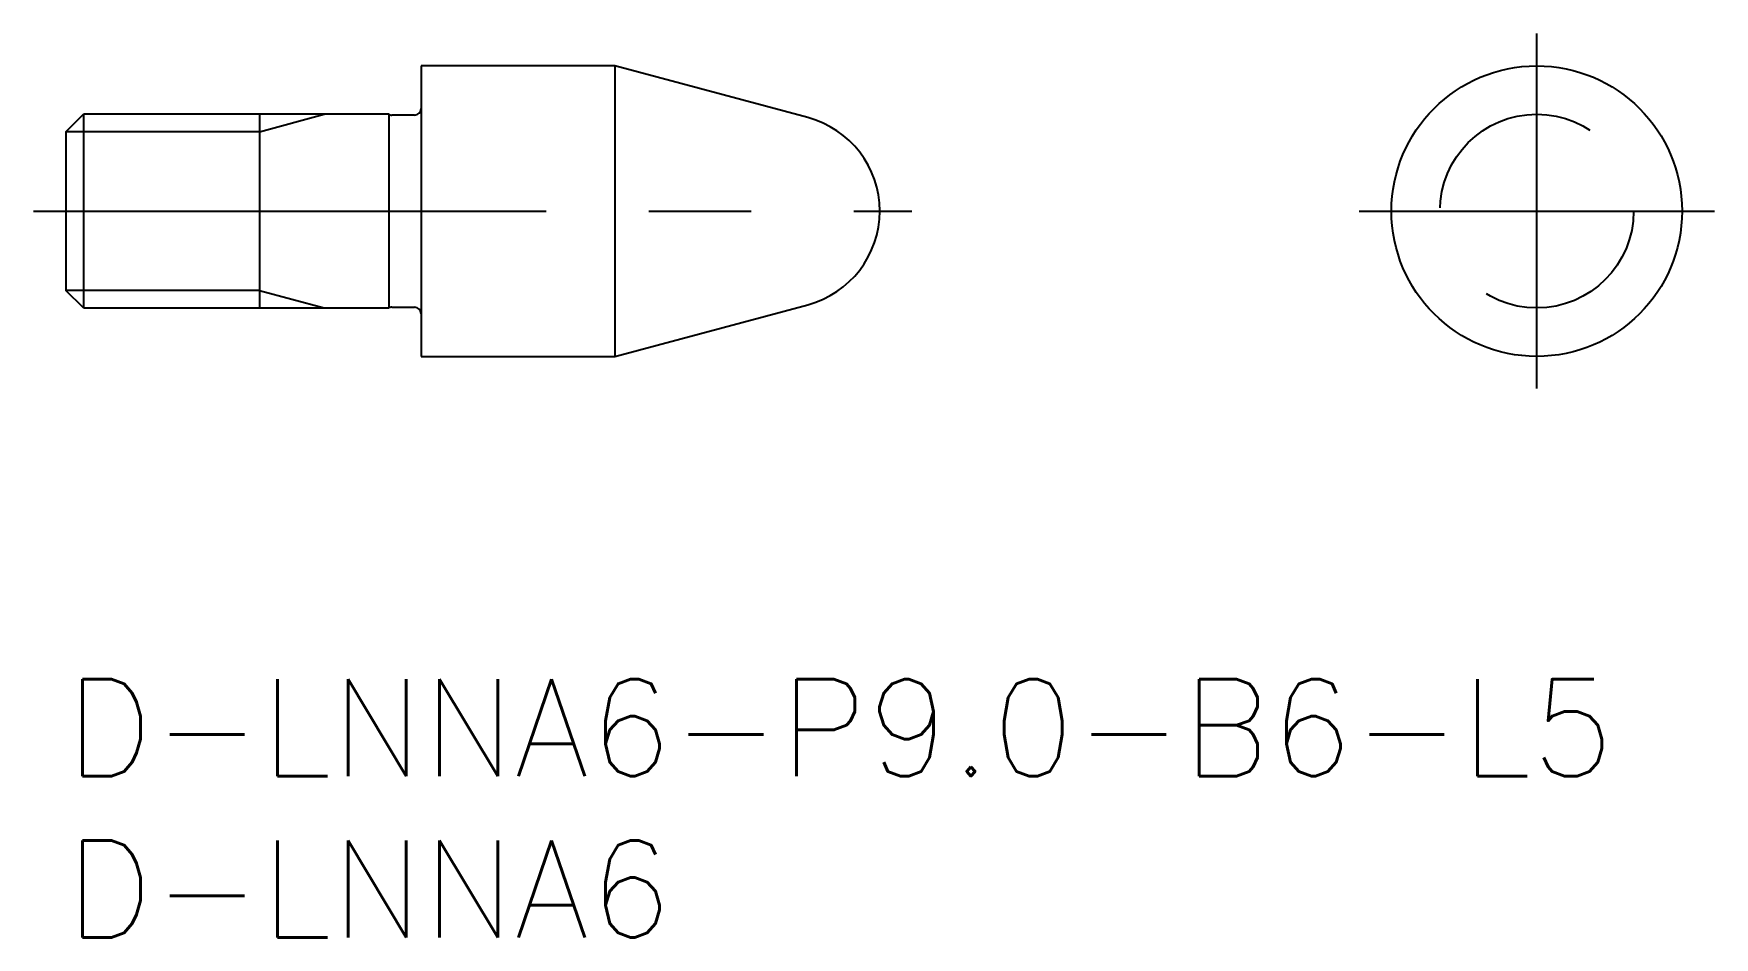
# Model space of a CAD drawing. Extents: x -1 to 51.1, y -8 to 20.
import ezdxf

# ---------------------------------------------------------------- set-up
doc = ezdxf.new("R2010")
doc.units = 0
doc.header["$LTSCALE"] = 0.5
doc.linetypes.add('CENTER', pattern=[50.8, 31.75, -6.35, 6.35, -6.35])
doc.linetypes.add('DASHED', pattern=[19.05, 12.7, -6.35])
for name, color, linetype in [('MSM_CENTER', 1, 'CENTER'), ('MSM_CONTINUOUS', 7, 'CONTINUOUS'), ('MSM_DASHED', 4, 'DASHED'), ('MSM_NARROW', 5, 'CONTINUOUS'), ('MSM_PART_NUMBER', 7, 'CONTINUOUS')]:
    doc.layers.add(name, color=color, linetype=linetype)
doc.styles.get("Standard").update_dxf_attribs({"font": 'txt.shx', "height": 1, "bigfont": 'bigfont.shx'})

# ---------------------------------------------------------------- blocks, each defined once
blk = doc.blocks.new('*U12')
at = {"layer": 'MSM_PART_NUMBER'}
blk.add_text('D-LNNA6-P9.0-B6-L5', height=3, dxfattribs=at).set_placement((0, -3))
blk = doc.blocks.new('*U13')
at = {"layer": 'MSM_PART_NUMBER'}
blk.add_text('D-LNNA6', height=3, dxfattribs=at).set_placement((0, -8))

msp = doc.modelspace()

# ---------------------------------------------------------------- linework, layer by layer
at = {"layer": 'MSM_CENTER'}
for p, q in [((45.552, 9), (45.552, 20)), ((-1, 14.5), (26.203, 14.5)), ((40.052, 14.5), (51.052, 14.5))]:
    msp.add_line(p, q, dxfattribs=at)
at = {"layer": 'MSM_CONTINUOUS'}
for p, q in [((11, 19), (11, 10)), ((17, 19), (11, 19)), ((22.98, 17.398), (17, 19)), ((17, 19), (17, 10)), ((0, 16.958), (0.542, 17.5)), ((10, 17.5), (0.542, 17.5)), ((0.542, 17.5), (0.542, 11.5)), ((6, 17.5), (6, 11.5)), ((10, 17.5), (10, 11.5)), ((10.8, 17.475), (10.097, 17.475)), ((0, 16.958), (0, 12.042)), ((0.542, 11.5), (0, 12.042)), ((0.542, 11.5), (10, 11.5)), ((10.097, 11.525), (10.8, 11.525)), ((17, 10), (22.98, 11.602)), ((11, 10), (17, 10))]:
    msp.add_line(p, q, dxfattribs=at)
msp.add_circle((45.552, 14.5), 4.5, dxfattribs=at)
for centre, radius, start, end in [((10.097, 17.675), 0.2, 241.045, 270), ((10.8, 17.675), 0.2, 270, 0), ((22.203, 14.5), 3, 285, 75), ((10.097, 11.325), 0.2, 90, 118.955), ((10.8, 11.325), 0.2, 0, 90)]:
    msp.add_arc(centre, radius, start, end, dxfattribs=at)
at = {"layer": 'MSM_DASHED'}
msp.add_circle((45.552, 14.5), 3, dxfattribs=at)
at = {"layer": 'MSM_NARROW'}
for p, q in [((6, 16.958), (8, 17.5)), ((6, 16.958), (0, 16.958)), ((6, 12.042), (0, 12.042)), ((6, 12.042), (8, 11.5))]:
    msp.add_line(p, q, dxfattribs=at)

# ---------------------------------------------------------------- block references
at = {"layer": 'MSM_CONTINUOUS'}
for name in ['*U12', '*U13']:
    msp.add_blockref(name, (0, 0), dxfattribs=at)

doc.saveas('drawing.dxf')
